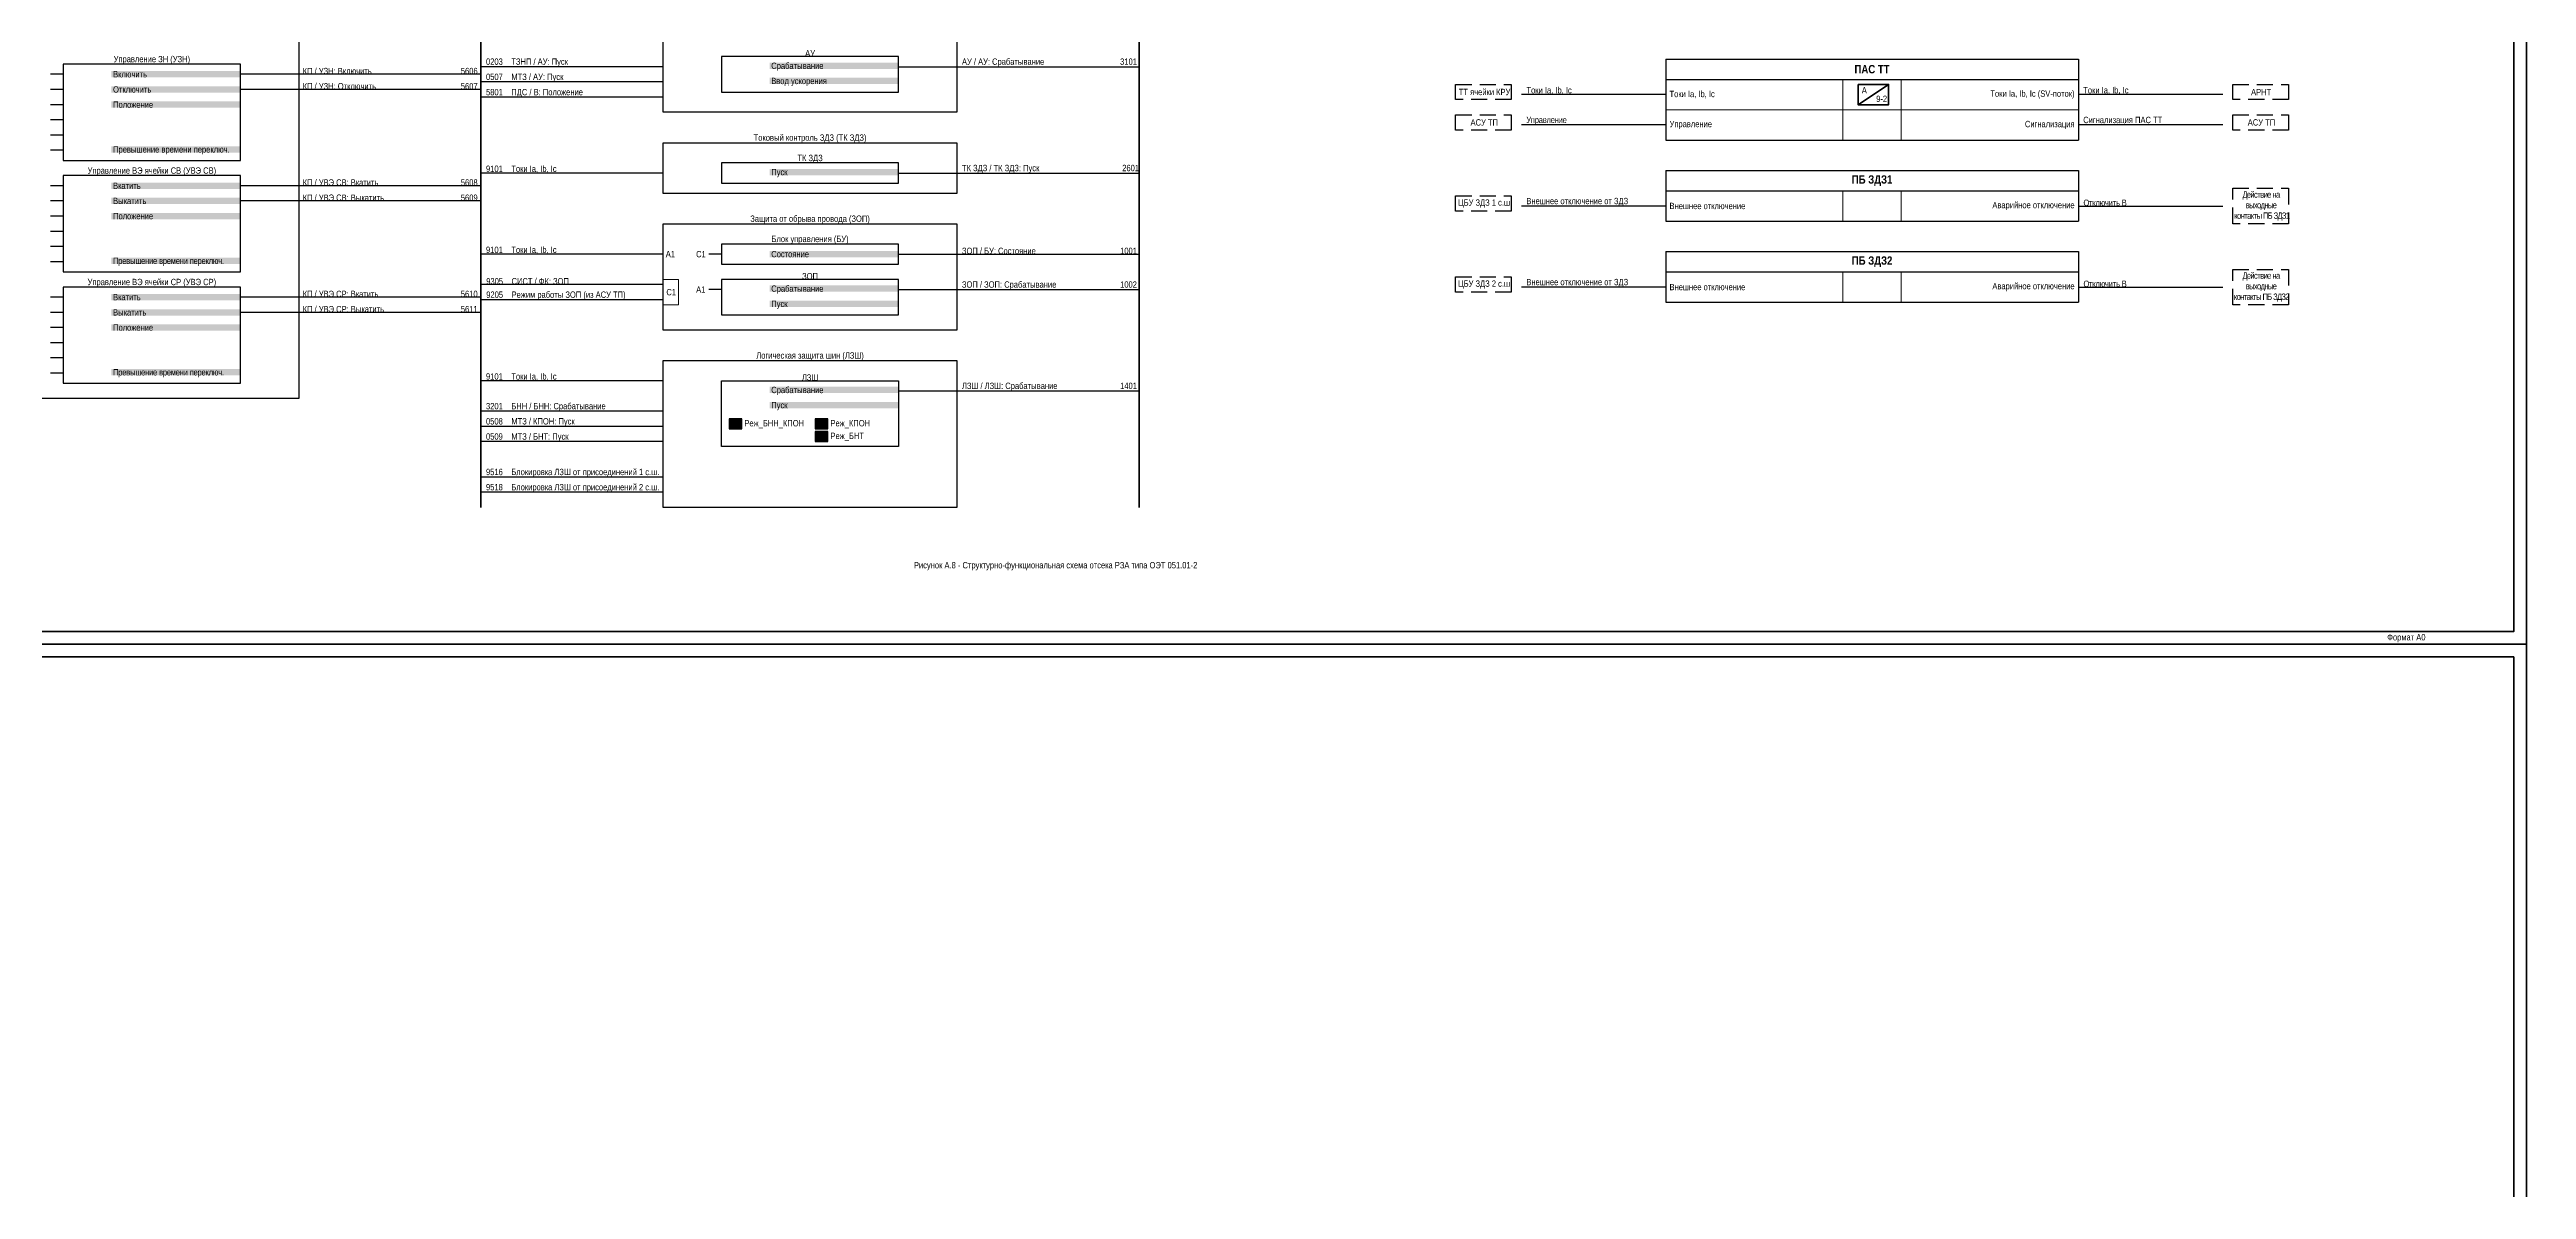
# Model space of a CAD drawing. Header units: millimetres. Extents: x 2179 to 12176, y -20554 to -12004.
# Drawn here: x 3894 to 4872, y -19087 to -18637 of the extents above; entities that cross this region are included whole.
import ezdxf
from ezdxf.enums import TextEntityAlignment as Align

# ---------------------------------------------------------------- set-up
doc = ezdxf.new("R2010")
doc.units = ezdxf.units.MM
doc.linetypes.add('штриховая2', pattern=[9.525, 6.35, -3.175])
for name, color, linetype, lineweight in [('GOOSE', 224, 'Continuous', 30), ('MMS', 190, 'Continuous', 30), ('Внутренняя шина', 4, 'Continuous', 70), ('Вход-Аналоги', 5, 'Continuous', 30), ('Дискретный сигнал', 37, 'Continuous', 25), ('Линии связи', 75, 'Continuous', 30), ('Основная', 7, 'Continuous', 30), ('Основная сплошная', 7, 'Continuous', 30), ('Отключение_включение', 1, 'Continuous', 30), ('Сигналы внутр.', 13, 'Continuous', 30), ('Толстая', 7, 'Continuous', 53), ('Тонкая', 7, 'Continuous', 13), ('Цепи внешние', 134, 'Continuous', 30)]:
    doc.layers.add(name, color=color, linetype=linetype, lineweight=lineweight)
doc.layers.add('Рамка внешняя', color=8, linetype='Continuous', lineweight=40, plot=False)
doc.styles.add('2.5_Gost_RD', font='ARIALN.TTF', dxfattribs={"height": 2.5})
doc.styles.add('Narrow', font='ARIALN.TTF')
doc.styles.add('Табл дан', font='ARIALN.TTF')
doc.styles.add('Табл загол', font='ARIALNB.TTF')

# ---------------------------------------------------------------- blocks, each defined once
blk = doc.blocks.new('*U15')
blk.add_lwpolyline([(0, 0), (1189, 0), (1189, 841), (0, 841)], close=True)
at = {"lineweight": 50}
blk.add_lwpolyline([(20, 836), (1184, 836), (1184, 5), (20, 5)], close=True, dxfattribs=at)
at = {"style": '2.5_Gost_RD', "flags": 8}
blk.add_attdef('ФОРМАТ', text='', height=2.5, dxfattribs=at).set_placement((1134, 4), align=Align.TOP_LEFT)
blk = doc.blocks.new('*T144')
at = {"layer": 'Основная', "color": 0, "linetype": 'ByBlock', "lineweight": -2, "transparency": 16777216}
for p, q in [((0, 0), (163, 0)), ((0, 0), (0, -8)), ((163, 0), (163, -8))]:
    blk.add_line(p, q, dxfattribs=at)
at = {"layer": 'Основная', "color": 0, "linetype": 'ByBlock', "lineweight": 30, "transparency": 16777216}
for p, q in [((0, -8), (163, -8)), ((0, -8), (0, -32)), ((163, -8), (163, -32)), ((0, -32), (163, -32))]:
    blk.add_line(p, q, dxfattribs=at)
at = {"layer": 'Основная', "color": 0, "linetype": 'ByBlock', "lineweight": 18, "transparency": 16777216}
for p, q in [((70, -8), (70, -32)), ((93, -8), (93, -32)), ((0, -20), (163, -20))]:
    blk.add_line(p, q, dxfattribs=at)
at = {"layer": 'Основная', "color": 0, "transparency": 16777216}
for s, insert, char_height, width, attachment_point, style in [('{\\C256;ПАС ТТ}', (81.5, -4), 3.3, 160, 5, 'Табл загол'), ('Токи Ia, Ib, Ic', (1.5, -14), 2.5, 67, 4, 'Табл дан'), ('Токи Ia, Ib, Ic (SV-поток)', (161.5, -14), 2.5, 67, 6, 'Табл дан'), ('Управление', (1.5, -26), 2.5, 67, 4, 'Табл дан'), ('Сигнализация ', (161.5, -26), 2.5, 67, 6, 'Табл дан')]:
    blk.add_mtext(s, dxfattribs=dict(at, insert=insert, char_height=char_height, width=width, attachment_point=attachment_point, style=style))
blk = doc.blocks.new('*T152')
at = {"layer": 'Основная', "color": 0, "linetype": 'ByBlock', "lineweight": -2, "transparency": 16777216}
for p, q in [((0, 0), (163, 0)), ((0, 0), (0, -8)), ((163, 0), (163, -8))]:
    blk.add_line(p, q, dxfattribs=at)
at = {"layer": 'Основная', "color": 0, "linetype": 'ByBlock', "lineweight": 30, "transparency": 16777216}
for p, q in [((0, -8), (163, -8)), ((0, -8), (0, -20)), ((163, -8), (163, -20)), ((0, -20), (163, -20))]:
    blk.add_line(p, q, dxfattribs=at)
at = {"layer": 'Основная', "color": 0, "linetype": 'ByBlock', "lineweight": 18, "transparency": 16777216}
for p, q in [((70, -8), (70, -20)), ((93, -8), (93, -20))]:
    blk.add_line(p, q, dxfattribs=at)
at = {"layer": 'Основная', "color": 0, "transparency": 16777216}
for s, insert, char_height, width, attachment_point, style in [('{\\C256;ПБ ЗДЗ1}', (81.5, -4), 3.3, 160, 5, 'Табл загол'), ('Внешнее отключение', (1.5, -14), 2.5, 67, 4, 'Табл дан'), ('Аварийное отключение', (161.5, -14), 2.5, 67, 6, 'Табл дан')]:
    blk.add_mtext(s, dxfattribs=dict(at, insert=insert, char_height=char_height, width=width, attachment_point=attachment_point, style=style))
blk = doc.blocks.new('*T153')
at = {"layer": 'Основная', "color": 0, "linetype": 'ByBlock', "lineweight": -2, "transparency": 16777216}
for p, q in [((0, 0), (163, 0)), ((0, 0), (0, -8)), ((163, 0), (163, -8))]:
    blk.add_line(p, q, dxfattribs=at)
at = {"layer": 'Основная', "color": 0, "linetype": 'ByBlock', "lineweight": 30, "transparency": 16777216}
for p, q in [((0, -8), (163, -8)), ((0, -8), (0, -20)), ((163, -8), (163, -20)), ((0, -20), (163, -20))]:
    blk.add_line(p, q, dxfattribs=at)
at = {"layer": 'Основная', "color": 0, "linetype": 'ByBlock', "lineweight": 18, "transparency": 16777216}
for p, q in [((70, -8), (70, -20)), ((93, -8), (93, -20))]:
    blk.add_line(p, q, dxfattribs=at)
at = {"layer": 'Основная', "color": 0, "transparency": 16777216}
for s, insert, char_height, width, attachment_point, style in [('{\\C256;ПБ ЗДЗ2}', (81.5, -4), 3.3, 160, 5, 'Табл загол'), ('Внешнее отключение', (1.5, -14), 2.5, 67, 4, 'Табл дан'), ('Аварийное отключение', (161.5, -14), 2.5, 67, 6, 'Табл дан')]:
    blk.add_mtext(s, dxfattribs=dict(at, insert=insert, char_height=char_height, width=width, attachment_point=attachment_point, style=style))
blk = doc.blocks.new('SW.2')
at = {"true_color": 0xadddf7}
h = blk.add_hatch(color=141, dxfattribs=at)
h.dxf.hatch_style = 1
h.paths.add_polyline_path([(5, 2), (0, 2), (0, -2), (5, -2)])
blk.add_lwpolyline([(5, 2), (0, 2), (0, -2), (5, -2)], close=True)
for points in [[(1, 0), (2, 0)], [(2, 0), (3, 1)], [(3, 0), (4, 0)]]:
    blk.add_lwpolyline(points)
blk = doc.blocks.new('SW.3')
at = {"true_color": 0xadddf7}
h = blk.add_hatch(color=141, dxfattribs=at)
h.dxf.hatch_style = 1
h.paths.add_polyline_path([(5, 2), (0, 2), (0, -2), (5, -2)])
blk.add_lwpolyline([(5, 2), (0, 2), (0, -2), (5, -2)], close=True)
for points in [[(2, 1), (1, 1)], [(1, 0), (2, 0)], [(3, 0), (2, 1)], [(4, 0), (3, 0)], [(2, -1), (1, -1)]]:
    blk.add_lwpolyline(points)

msp = doc.modelspace()

# ---------------------------------------------------------------- linework, layer by layer
at = {"layer": 'Внутренняя шина'}
for points in [[(4064, -18818), (4064, -18063)], [(4324, -18818), (4324, -18063)]]:
    msp.add_lwpolyline(points, dxfattribs=at)
at = {"layer": 'Линии связи'}
for points in [[(4064, -18647), (3969, -18647)], [(4136, -18644), (4064, -18644)], [(4229, -18644), (4324, -18644)], [(4064, -18653), (3969, -18653)], [(4136, -18650), (4064, -18650)], [(4136, -18656), (4064, -18656)], [(4752, -18655), (4695, -18655)], [(4532, -18667), (4475, -18667)], [(4752, -18667), (4695, -18667)], [(4229, -18686), (4324, -18686)], [(4064, -18691), (3969, -18691)], [(4064, -18697), (3969, -18697)], [(4532, -18699), (4475, -18699)], [(4695, -18699), (4752, -18699)], [(4229, -18718), (4324, -18718)], [(4064, -18735), (3969, -18735)], [(4136, -18730), (4064.09, -18730)], [(4136, -18736), (4064.09, -18736)], [(4229, -18732), (4324, -18732)], [(4532, -18731), (4475, -18731)], [(4695, -18731), (4752, -18731)], [(4064, -18741), (3969, -18741)], [(4229, -18772), (4324, -18772)], [(4136, -18780), (4064, -18780)], [(4136, -18786), (4064, -18786)], [(4136, -18792), (4064, -18792)], [(4136, -18806), (4064, -18806)], [(4136, -18812), (4064, -18812)]]:
    msp.add_lwpolyline(points, dxfattribs=at)
at = {"layer": 'Линии связи', "ltscale": 0.5}
for points in [[(4532, -18655), (4475, -18655)], [(4136, -18686), (4064, -18686)], [(4136, -18718), (4064, -18718)], [(4136, -18768), (4064, -18768)]]:
    msp.add_lwpolyline(points, dxfattribs=at)
at = {"layer": 'Основная'}
for points in [[(3876, -18523), (3992, -18523), (3992, -18775), (3876, -18775)], [(4136, -18632), (4252, -18632), (4252, -18662), (4136, -18662)], [(3969, -18643), (3899, -18643), (3899, -18681), (3969, -18681)], [(4229, -18640), (4159, -18640), (4159, -18654), (4229, -18654)], [(4136, -18674), (4252, -18674), (4252, -18694), (4136, -18694)], [(3969, -18687), (3899, -18687), (3899, -18725), (3969, -18725)], [(4229, -18682), (4159, -18682), (4159, -18690), (4229, -18690)], [(4136, -18706), (4252, -18706), (4252, -18748), (4136, -18748)], [(4229, -18714), (4159, -18714), (4159, -18722), (4229, -18722)], [(3969, -18731), (3899, -18731), (3899, -18769), (3969, -18769)], [(4229, -18728), (4159, -18728), (4159, -18742), (4229, -18742)], [(4136, -18760), (4252, -18760), (4252, -18818), (4136, -18818)], [(4159, -18768), (4229, -18768), (4229, -18794), (4159, -18794)]]:
    msp.add_lwpolyline(points, close=True, dxfattribs=at)
for points in [[(3899, -18647), (3894, -18647)], [(3899, -18653), (3894, -18653)], [(3899, -18659), (3894, -18659)], [(3899, -18665), (3894, -18665)], [(3899, -18671), (3894, -18671)], [(3899, -18677), (3894, -18677)], [(3899, -18691), (3894, -18691)], [(3899, -18697), (3894, -18697)], [(3899, -18703), (3894, -18703)], [(3899, -18709), (3894, -18709)], [(3899, -18715), (3894, -18715)], [(3899, -18721), (3894, -18721)], [(4159, -18718), (4154, -18718)], [(3899, -18735), (3894, -18735)], [(4159, -18732), (4154, -18732)], [(3899, -18741), (3894, -18741)], [(3899, -18747), (3894, -18747)], [(3899, -18753), (3894, -18753)], [(3899, -18759), (3894, -18759)], [(3899, -18765), (3894, -18765)]]:
    msp.add_lwpolyline(points, dxfattribs=at)
at = {"layer": 'Основная сплошная', "linetype": 'штриховая2'}
for points in [[(4471, -18657), (4449, -18657), (4449, -18651), (4471, -18651)], [(4778, -18657), (4756, -18657), (4756, -18651), (4778, -18651)], [(4471, -18669), (4449, -18669), (4449, -18663), (4471, -18663)], [(4778, -18669), (4756, -18669), (4756, -18663), (4778, -18663)], [(4471, -18701), (4449, -18701), (4449, -18695), (4471, -18695)], [(4778, -18706), (4756, -18706), (4756, -18692), (4778, -18692)], [(4778, -18738), (4756, -18738), (4756, -18724), (4778, -18724)], [(4471, -18733), (4449, -18733), (4449, -18727), (4471, -18727)]]:
    msp.add_lwpolyline(points, close=True, dxfattribs=at)
at = {"layer": 'Толстая'}
msp.add_line((4608, -18659), (4620, -18651), dxfattribs=at)
msp.add_lwpolyline([(4608, -18651), (4620, -18651), (4620, -18659), (4608, -18659)], close=True, dxfattribs=at)
at = {"layer": 'Тонкая'}
msp.add_lwpolyline([(4136, -18728), (4142, -18728), (4142, -18738), (4136, -18738)], close=True, dxfattribs=at)

# ---------------------------------------------------------------- block references
for name, p in [('*T144', (4532, -18641)), ('*T152', (4532, -18685)), ('*T153', (4532, -18717))]:
    msp.add_blockref(name, p)
at = {"layer": 'Основная'}
for name, p in [('SW.3', (4162, -18785)), ('SW.2', (4196, -18785)), ('SW.2', (4196, -18790))]:
    msp.add_blockref(name, p, dxfattribs=at)
at = {"layer": 'Рамка внешняя'}
msp.add_blockref('*U15', (3683, -18872), dxfattribs=at).add_auto_attribs({'ФОРМАТ': 'Формат А0'})
msp.add_blockref('*U15', (3683, -19713), dxfattribs=at)

# ---------------------------------------------------------------- texts
at = {"layer": 'GOOSE', "char_height": 2.5, "width": 70, "attachment_point": 7, "style": 'Narrow'}
for s, insert in [('9516^IБлокировка ЛЗШ от присоединений 1 с.ш.', (4066, -18806)), ('9518^IБлокировка ЛЗШ от присоединений 2 с.ш.', (4066, -18812))]:
    msp.add_mtext(s, dxfattribs=dict(at, insert=insert))
at = {"layer": 'MMS', "char_height": 2.5, "attachment_point": 7, "style": 'Narrow'}
for s, insert, width in [('{\\T0.95;Управление}', (4476.93, -18667), 73.0735), ('9305^IСИСТ / ФК: ЗОП', (4066.09, -18730), 48), ('9205^IРежим работы ЗОП (из АСУ ТП)', (4066.09, -18736), 69.9053)]:
    msp.add_mtext(s, dxfattribs=dict(at, insert=insert, width=width))
at = {"layer": 'Вход-Аналоги', "char_height": 2.5, "attachment_point": 7, "style": 'Narrow'}
for s, insert, width in [('Токи Ia, Ib, Ic', (4477, -18655), 48), ('Токи Ia, Ib, Ic', (4696.93, -18655), 73.0735), ('9101^IТоки Ia, Ib, Ic', (4066, -18686), 48), ('9101^IТоки Ia, Ib, Ic', (4066, -18718), 48), ('9101^IТоки Ia, Ib, Ic', (4066, -18768), 48)]:
    msp.add_mtext(s, dxfattribs=dict(at, insert=insert, width=width))
at = {"layer": 'Дискретный сигнал', "char_height": 2.5, "width": 55.0735, "attachment_point": 7, "style": 'Narrow'}
for insert in [(4476.93, -18699), (4476.93, -18731)]:
    msp.add_mtext('Внешнее отключение от ЗДЗ', dxfattribs=dict(at, insert=insert))
at = {"layer": 'Основная', "style": 'Табл дан'}
for s, p in [('A1', (4137, -18718)), ('C1', (4149, -18718)), ('C1', (4137.25, -18733)), ('A1', (4149, -18732)), ('Реж_БНН_КПОН', (4168.07, -18784.75)), ('Реж_КПОН', (4202.07, -18784.75)), ('Реж_БНТ', (4202.07, -18789.75))]:
    msp.add_text(s, height=2.5, dxfattribs=at).set_placement(p, align=Align.MIDDLE_LEFT)
at = {"layer": 'Основная', "char_height": 2.5, "style": 'Narrow'}
for s, insert, width, attachment_point in [('\\A1;АУ', (4194, -18640), 70, 8), ('Управление ЗН (УЗН)', (3934, -18643), 70, 8), ('\\pi1.25409,t56.25409;ТТ ячейки КРУ', (4449, -18654), 22, 4), ('\\pi7.20822;АРНТ', (4756, -18654), 22, 4), ('\\pi5.91047;АСУ ТП', (4449, -18666), 22, 4), ('Сигнализация ПАС ТТ', (4696.93, -18667), 73.0735, 7), ('\\pi5.91047;АСУ ТП', (4756, -18666), 22, 4), ('Токовый контроль ЗДЗ (ТК ЗДЗ)', (4194, -18674), 116, 8), ('Управление ВЭ ячейки СВ (УВЭ СВ)', (3934, -18687), 70, 8), ('\\A1;ТК ЗДЗ', (4194, -18682), 70, 8), ('\\pi0.97527;ЦБУ ЗДЗ 1 с.ш.', (4449, -18698), 22, 4), ('\\pi3.82742;{\\T0.85;Действие на \\P\\pi5.08936;выходные \\P\\pi0.59754;контакты ПБ ЗДЗ1}', (4756, -18699), 22, 4), ('Защита от обрыва провода (ЗОП)', (4194, -18706), 116, 8), ('\\A1;Блок управления (БУ)', (4194, -18714), 70, 8), ('\\A1;ЗОП', (4194, -18728), 70, 8), ('\\pi3.82742;{\\T0.85;Действие на \\P\\pi5.08936;выходные \\P\\pi0.40825;контакты ПБ ЗДЗ2}', (4756, -18731), 22, 4), ('Управление ВЭ ячейки СР (УВЭ СР)', (3934, -18731), 70, 8), ('\\pi0.97527;ЦБУ ЗДЗ 2 с.ш.', (4449, -18730), 22, 4), ('Логическая защита шин (ЛЗШ)', (4194, -18760), 116, 8), ('\\A1;ЛЗШ', (4194, -18768), 70, 8), ('\\pt55,447.5;Рисунок А.8 - Структурно-функциональная схема отсека РЗА типа ОЭТ 051.01-2', (4291, -18842.81), 974, 8)]:
    msp.add_mtext(s, dxfattribs=dict(at, insert=insert, width=width, attachment_point=attachment_point))
at = {"layer": 'Основная', "char_height": 2.5, "width": 51, "attachment_point": 4, "style": 'Narrow', "bg_fill": 1, "box_fill_scale": 1, "bg_fill_color": 9, "bg_fill_transparency": 0}
for s, insert in [('\\pl0.67568;Включить', (3918, -18647)), ('\\pl0.67568;Срабатывание', (4178, -18644)), ('\\pl0.67568;Ввод ускорения', (4178, -18650)), ('\\pl0.67568;Отключить', (3918, -18653)), ('\\pl0.67568;Положение', (3918, -18659)), ('\\pl0.67568;Превышение времени переключ.', (3918, -18677.02)), ('\\pl0.67568;Пуск', (4178, -18686)), ('\\pl0.67568;Вкатить', (3918, -18691)), ('\\pl0.67568;Выкатить', (3918, -18697)), ('\\pl0.67568;Положение', (3918, -18703)), ('\\pl0.67568;Состояние', (4178, -18718)), ('\\pl0.67568;{\\T0.95;Превышение времени переключ.}', (3918, -18721.02)), ('\\pl0.67568;Вкатить', (3918, -18735)), ('\\pl0.67568;Срабатывание', (4178, -18732)), ('\\pl0.67568;Пуск', (4178, -18738)), ('\\pl0.67568;Выкатить', (3918, -18741)), ('\\pl0.67568;Положение', (3918, -18747)), ('\\pl0.67568;{\\T0.95;Превышение времени переключ.}', (3918, -18765.02)), ('\\pl0.67568;Срабатывание', (4178, -18772)), ('\\pl0.67568;Пуск', (4178, -18778))]:
    msp.add_mtext(s, dxfattribs=dict(at, insert=insert))
at = {"layer": 'Отключение_включение', "color": 0, "char_height": 2.5, "attachment_point": 1, "style": 'Narrow'}
for s, insert in [('А', (4609.45, -18652.05)), ('9-2', (4615.13, -18655.42))]:
    msp.add_mtext_dynamic_manual_height_columns(s, width=6.68, gutter_width=173.62, heights=[0], dxfattribs=dict(at, insert=insert))
at = {"layer": 'Сигналы внутр.', "char_height": 2.5, "attachment_point": 7}
for s, insert, width, style in [('КП / УЗН: Включить^I^I   ^I^I   5606^I', (3993.57, -18647), 70.43, 'Табл дан'), ('0203^IТЗНП / АУ{\\A1;: }Пуск', (4066, -18644), 48, 'Narrow'), ('0507^IМТЗ / АУ: Пуск', (4066, -18650), 48, 'Narrow'), ('АУ / АУ: Срабатывание^I^I^I   3101^I', (4254, -18644), 70, 'Табл дан'), ('КП / УЗН: Отключить^I^I   ^I^I   5607^I', (3993.57, -18653), 70.43, 'Табл дан'), ('5801^IПДС / В: Положение', (4066, -18656), 48, 'Narrow'), ('\\A1;ТК ЗДЗ / ТК ЗДЗ: Пуск^I^I^I^I   2601^I', (4254, -18686), 70, 'Табл дан'), ('КП / УВЭ СВ: Вкатить^I^I   ^I^I   5608^I', (3993.57, -18691), 70.43, 'Табл дан'), ('КП / УВЭ СВ: Выкатить^I^I   ^I   5609^I', (3993.57, -18697), 70.43, 'Табл дан'), ('ЗОП / БУ: Состояние^I^I^I   ^I   1001^I', (4254, -18718), 70, 'Табл дан'), ('КП / УВЭ СР: Вкатить^I^I   ^I^I   5610^I', (3993.57, -18735), 70.43, 'Табл дан'), ('ЗОП / ЗОП: Срабатывание^I^I^I   1002^I', (4254, -18732), 70, 'Табл дан'), ('КП / УВЭ СР: Выкатить^I^I   ^I   5611^I', (3993.57, -18741), 70.43, 'Табл дан'), ('ЛЗШ / ЛЗШ: Срабатывание^I^I^I   1401^I', (4254, -18772), 70, 'Табл дан'), ('3201^IБНН / БНН: Срабатывание', (4066, -18780), 70, 'Narrow'), ('0508^IМТЗ / КПОН: Пуск', (4066, -18786), 48, 'Narrow'), ('0509^IМТЗ / БНТ: Пуск', (4066, -18792), 48, 'Narrow')]:
    msp.add_mtext(s, dxfattribs=dict(at, insert=insert, width=width, style=style))
at = {"layer": 'Цепи внешние', "char_height": 2.5, "width": 49.957, "attachment_point": 7, "style": 'Табл дан'}
for insert in [(4697, -18699), (4697, -18731)]:
    msp.add_mtext('{\\T0.95;Отключить В}', dxfattribs=dict(at, insert=insert))

doc.saveas('drawing.dxf')
